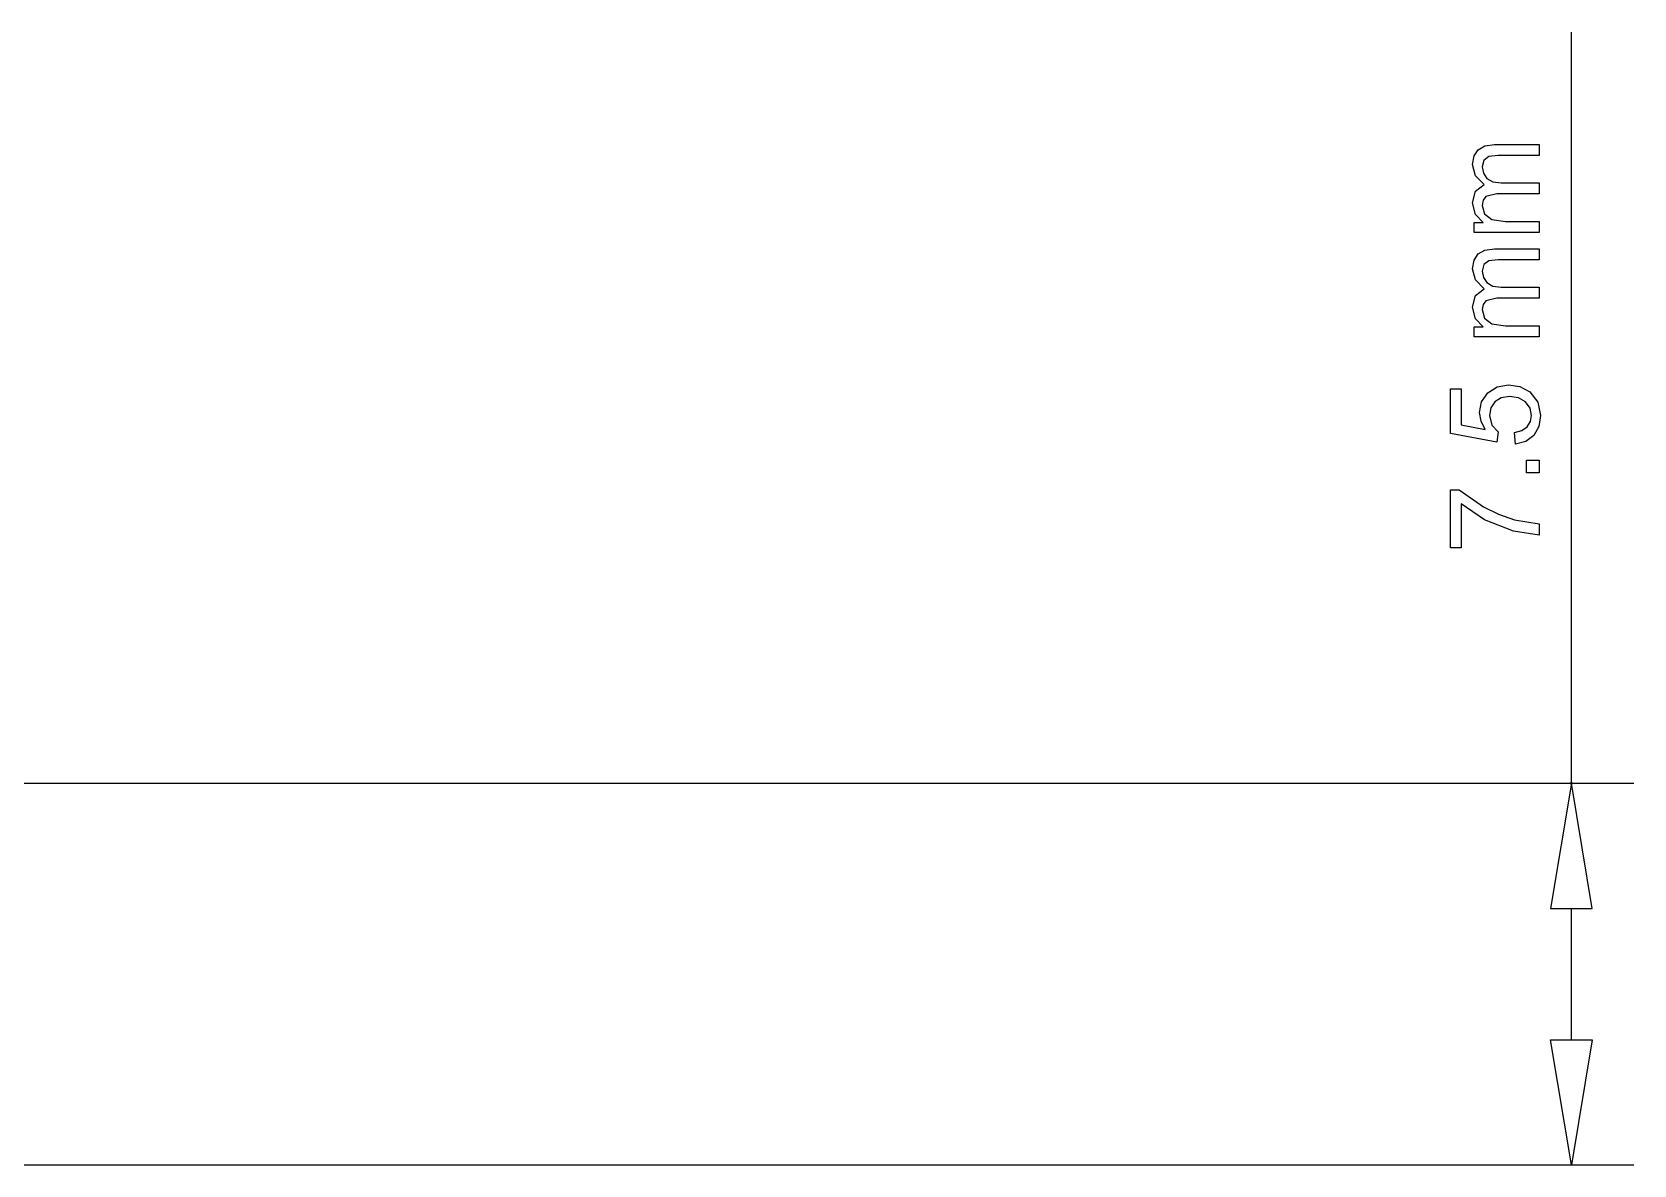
# Model space of a CAD drawing. Extents: x -264 to 377, y -298 to 357.
# Drawn here: x 249.5 to 375.6, y 5.8 to 95 of the extents above; entities that cross this region are included whole.
import ezdxf

# ---------------------------------------------------------------- set-up
doc = ezdxf.new("R2010")
doc.units = 0

msp = doc.modelspace()

# ---------------------------------------------------------------- linework, layer by layer
at = {"layer": 'Layer 1'}
for p, q in [((370.686075, 35.866898), (370.686075, 95.006225)), ((363.337376, 85.745699), (363.870275, 86.052443)), ((363.870275, 86.052443), (364.631729, 86.154691)), ((364.631729, 86.154691), (368.139468, 86.154691)), ((368.139468, 86.154691), (368.139468, 85.293394)), ((362.913945, 84.576453), (363.019803, 85.248891)), ((363.13769, 83.695908), (362.913945, 84.576453)), ((363.019803, 85.248891), (363.337376, 85.745699)), ((363.804114, 84.903637), (363.664573, 84.383969)), ((364.174615, 85.206796), (363.804114, 84.903637)), ((364.920432, 85.293394), (364.174615, 85.206796)), ((368.139468, 85.293394), (364.920432, 85.293394)), ((363.808924, 82.998216), (363.13769, 83.695908)), ((363.664573, 84.383969), (363.754792, 83.890773)), ((363.754792, 83.890773), (364.025451, 83.488991)), ((364.025451, 83.488991), (364.489782, 83.221954)), ((362.913945, 81.554704), (363.149721, 82.483364)), ((363.149721, 82.483364), (363.808924, 82.998216)), ((363.953275, 82.05511), (363.736748, 81.776028)), ((364.819385, 82.266829), (363.953275, 82.05511)), ((364.489782, 83.221954), (365.17064, 83.132942)), ((368.139468, 82.266829), (364.819385, 82.266829)), ((365.17064, 83.132942), (368.139468, 83.132942)), ((368.139468, 83.132942), (368.139468, 82.266829)), ((363.144908, 80.645279), (362.913945, 81.554704)), ((363.736748, 81.776028), (363.664573, 81.36222)), ((363.664573, 81.36222), (363.857041, 80.683776)), ((363.029428, 79.230633), (363.029428, 80.005332)), ((363.029428, 80.005332), (363.746371, 80.005332)), ((363.746371, 80.005332), (363.144908, 80.645279)), ((363.857041, 80.683776), (364.420013, 80.236287)), ((364.420013, 80.236287), (365.488214, 80.096746)), ((365.488214, 80.096746), (368.139468, 80.096746)), ((368.139468, 80.096746), (368.139468, 79.230633)), ((368.139468, 79.230633), (363.029428, 79.230633)), ((362.913945, 76.36766), (363.019803, 77.040098)), ((363.019803, 77.040098), (363.337376, 77.536905)), ((363.337376, 77.536905), (363.870275, 77.84365)), ((364.174615, 76.998003), (363.804114, 76.69487)), ((363.870275, 77.84365), (364.631729, 77.945898)), ((364.920432, 77.084601), (364.174615, 76.998003)), ((364.631729, 77.945898), (368.139468, 77.945898)), ((368.139468, 77.084601), (364.920432, 77.084601)), ((368.139468, 77.945898), (368.139468, 77.084601)), ((363.13769, 75.487115), (362.913945, 76.36766)), ((363.804114, 76.69487), (363.664573, 76.175202)), ((363.664573, 76.175202), (363.754792, 75.681993)), ((363.754792, 75.681993), (364.025451, 75.280224)), ((363.808924, 74.789422), (363.13769, 75.487115)), ((363.149721, 74.27457), (363.808924, 74.789422)), ((364.025451, 75.280224), (364.489782, 75.013167)), ((364.489782, 75.013167), (365.17064, 74.924148)), ((365.17064, 74.924148), (368.139468, 74.924148)), ((368.139468, 74.924148), (368.139468, 74.058036)), ((362.913945, 73.345911), (363.149721, 74.27457)), ((363.144908, 72.436486), (362.913945, 73.345911)), ((363.736748, 73.567234), (363.664573, 73.153426)), ((363.664573, 73.153426), (363.857041, 72.474983)), ((363.953275, 73.846316), (363.736748, 73.567234)), ((364.819385, 74.058036), (363.953275, 73.846316)), ((368.139468, 74.058036), (364.819385, 74.058036)), ((363.746371, 71.796539), (363.144908, 72.436486)), ((363.857041, 72.474983), (364.420013, 72.027493)), ((364.420013, 72.027493), (365.488214, 71.887952)), ((365.488214, 71.887952), (368.139468, 71.887952)), ((368.139468, 71.887952), (368.139468, 71.02184)), ((363.029428, 71.02184), (363.029428, 71.796539)), ((363.029428, 71.796539), (363.746371, 71.796539)), ((368.139468, 71.02184), (363.029428, 71.02184)), ((361.181728, 63.400103), (361.181728, 66.907839)), ((361.181728, 66.907839), (362.009344, 66.907839)), ((362.009344, 66.907839), (362.009344, 64.092967)), ((364.102439, 66.60468), (364.83382, 67.081048)), ((364.83382, 67.081048), (365.748047, 67.239838)), ((365.748047, 67.239838), (366.64062, 67.100297)), ((366.64062, 67.100297), (367.403276, 66.681673)), ((363.462482, 65.045704), (363.622471, 65.89737)), ((363.622471, 65.89737), (364.102439, 66.60468)), ((364.655788, 65.902185), (364.334605, 65.423416)), ((365.16222, 66.216153), (364.655788, 65.902185)), ((365.825033, 66.320809), (365.16222, 66.216153)), ((366.527544, 66.212541), (365.825033, 66.320809)), ((367.076079, 65.887739), (366.527544, 66.212541)), ((367.42974, 65.406575), (367.076079, 65.887739)), ((367.403276, 66.681673), (368.045641, 65.879325)), ((368.045641, 65.879325), (368.259763, 64.829169)), ((363.573151, 64.363635), (363.462482, 65.045704)), ((363.905158, 63.71284), (363.573151, 64.363635)), ((364.334605, 65.423416), (364.227544, 64.814723)), ((364.227544, 64.814723), (364.420013, 64.059285)), ((367.21562, 63.939006), (367.464625, 64.346794)), ((367.547627, 64.829169), (367.42974, 65.406575)), ((367.464625, 64.346794), (367.547627, 64.829169)), ((368.259763, 64.829169), (368.125035, 63.954643)), ((364.804949, 62.716818), (361.181728, 63.400103)), ((362.009344, 64.092967), (363.905158, 63.71284)), ((364.420013, 64.059285), (364.910809, 63.530014)), ((364.910809, 63.530014), (364.804949, 62.716818)), ((366.214782, 63.472255), (366.797, 63.639465)), ((366.291771, 62.562857), (366.214782, 63.472255)), ((366.797, 63.639465), (367.21562, 63.939006)), ((367.72085, 63.255747), (367.094123, 62.779378)), ((368.125035, 63.954643), (367.72085, 63.255747)), ((367.094123, 62.779378), (366.291771, 62.562857)), ((366.291771, 62.562857), (366.291771, 62.562857)), ((367.153068, 60.310964), (367.153068, 61.297383)), ((367.153068, 61.297383), (368.139468, 61.297383)), ((368.139468, 61.297383), (368.139468, 60.310964)), ((368.139468, 60.310964), (367.153068, 60.310964)), ((361.176916, 54.402191), (361.176916, 58.968497)), ((361.176916, 58.968497), (361.850557, 58.968497)), ((361.850557, 58.968497), (363.755997, 57.630844)), ((363.857041, 56.610771), (362.009344, 57.856984)), ((362.009344, 57.856984), (362.009344, 54.402191)), ((363.755997, 57.630844), (364.961331, 57.046222)), ((364.961331, 57.046222), (366.200347, 56.610771)), ((366.128171, 55.715793), (363.857041, 56.610771)), ((368.139468, 55.388583), (366.128171, 55.715793)), ((366.200347, 56.610771), (368.139468, 56.278746)), ((368.139468, 56.278746), (368.139468, 55.388583)), ((362.009344, 54.402191), (361.176916, 54.402191)), ((106.68648, 35.866898), (375.61261, 35.866898)), ((370.686075, 35.866898), (369.043014, 26.011446)), ((370.653331, 35.924176), (370.620259, 35.866892)), ((370.620259, 35.866892), (370.653331, 35.809608)), ((370.719477, 35.924176), (370.653331, 35.924176)), ((370.653331, 35.809608), (370.719477, 35.809608)), ((372.329135, 26.011446), (370.686075, 35.866898)), ((370.75255, 35.866892), (370.719477, 35.924176)), ((370.719477, 35.809608), (370.75255, 35.866892)), ((370.75255, 35.866892), (370.75255, 35.866892)), ((369.043014, 26.011446), (372.329135, 26.011446)), ((370.686075, 15.674188), (370.686075, 26.011446)), ((369.043014, 15.674188), (372.329135, 15.674188)), ((370.686075, 5.821117), (369.043014, 15.674188)), ((372.329135, 15.674188), (370.686075, 5.821117)), ((106.68648, 5.821117), (375.61261, 5.821117))]:
    msp.add_line(p, q, dxfattribs=at)

doc.saveas('drawing.dxf')
